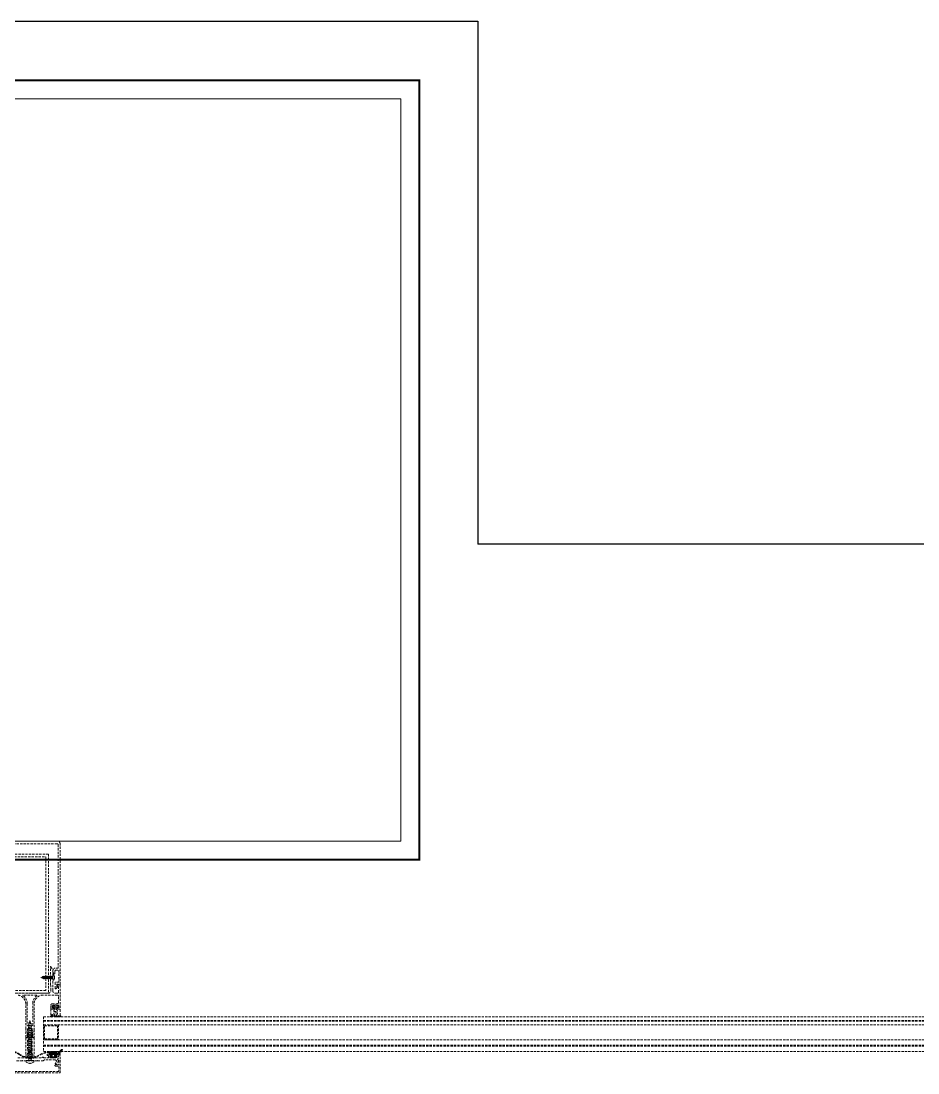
# Model space of a CAD drawing. Extents: x -1457 to 23780, y -2071 to 4205.
# Drawn here: x 7166.5 to 7263.3, y 320 to 433.4 of the extents above; entities that cross this region are included whole.
import ezdxf

# ---------------------------------------------------------------- set-up
doc = ezdxf.new("R2010")
doc.units = 0
doc.header["$MEASUREMENT"] = 0
doc.linetypes.add('HIDDEN', pattern=[0.375, 0.25, -0.125])
doc.layers.get('0').update_dxf_attribs({"color": 9, "lineweight": 9})
doc.layers.add('E-KABLO', color=7, linetype='Continuous', lineweight=30)
doc.layers.add('M-TEFRIS2-015', color=129, linetype='Continuous', lineweight=9)

# ---------------------------------------------------------------- blocks, each defined once
blk = doc.blocks.new('vid u')
at = {"lineweight": 5, "ltscale": 0.5}
for p, q in [((-18170.6, 6486.7), (-18169.6, 6487)), ((-18167.2, 6486), (-18170.6, 6486.7)), ((-18168.2, 6485.6), (-18170.6, 6486.7)), ((-18169, 6489), (-18169.6, 6487)), ((-18169.6, 6487), (-18167.2, 6486)), ((-18169, 6489), (-18168.5, 6486.6)), ((-18171.1, 6484.2), (-18170.1, 6484.5)), ((-18167.9, 6482.9), (-18171.1, 6484.2)), ((-18166.9, 6483.2), (-18171.1, 6484.2)), ((-18171.1, 6481.6), (-18170.1, 6482)), ((-18167.9, 6480.3), (-18171.1, 6481.6)), ((-18166.9, 6480.7), (-18171.1, 6481.6)), ((-18171.1, 6479.1), (-18170.1, 6479.4)), ((-18167.9, 6477.8), (-18171.1, 6479.1)), ((-18166.9, 6478.1), (-18171.1, 6479.1)), ((-18171.1, 6476.5), (-18170.1, 6476.9)), ((-18167.9, 6475.2), (-18171.1, 6476.5)), ((-18166.9, 6475.6), (-18171.1, 6476.5)), ((-18169.9, 6486.4), (-18170.1, 6485.9)), ((-18170.1, 6484.5), (-18170.1, 6485.8)), ((-18170.1, 6484.5), (-18166.9, 6483.2)), ((-18170.1, 6484.5), (-18166.9, 6483.2)), ((-18170.1, 6482), (-18170.1, 6483.8)), ((-18170.1, 6482), (-18166.9, 6480.7)), ((-18170.1, 6482), (-18166.9, 6480.7)), ((-18170.1, 6479.4), (-18170.1, 6481.2)), ((-18170.1, 6479.4), (-18166.9, 6478.1)), ((-18170.1, 6479.4), (-18166.9, 6478.1)), ((-18170.1, 6476.9), (-18170.1, 6478.7)), ((-18170.1, 6476.9), (-18166.9, 6475.6)), ((-18170.1, 6476.9), (-18166.9, 6475.6)), ((-18170.1, 6474.3), (-18170.1, 6476.1)), ((-18167.2, 6486), (-18168.2, 6485.6)), ((-18168.2, 6485.6), (-18167.9, 6485)), ((-18167.9, 6483.6), (-18167.9, 6484.9)), ((-18166.9, 6483.2), (-18167.9, 6482.9)), ((-18167.9, 6481.1), (-18167.9, 6482.9)), ((-18166.9, 6480.7), (-18167.9, 6480.3)), ((-18167.9, 6478.5), (-18167.9, 6480.3)), ((-18166.9, 6478.1), (-18167.9, 6477.8)), ((-18167.9, 6476), (-18167.9, 6477.8)), ((-18166.9, 6475.6), (-18167.9, 6475.2)), ((-18167.9, 6473.4), (-18167.9, 6475.2)), ((-18171.1, 6473.9), (-18170.1, 6474.3)), ((-18167.9, 6472.7), (-18171.1, 6473.9)), ((-18166.9, 6473), (-18171.1, 6473.9)), ((-18171.1, 6471.5), (-18170.1, 6471.9)), ((-18167.9, 6470.2), (-18171.1, 6471.5)), ((-18166.9, 6470.6), (-18171.1, 6471.5)), ((-18171.1, 6469.2), (-18170.1, 6469.6)), ((-18167.9, 6467.9), (-18171.1, 6469.2)), ((-18166.9, 6468.3), (-18171.1, 6469.2)), ((-18171.1, 6467), (-18170.1, 6467.3)), ((-18167.9, 6465.7), (-18171.1, 6467)), ((-18166.9, 6466.1), (-18171.1, 6467)), ((-18171.1, 6464.7), (-18170.1, 6465.1)), ((-18167.9, 6463.4), (-18171.1, 6464.7)), ((-18166.9, 6463.8), (-18171.1, 6464.7)), ((-18170.1, 6474.3), (-18166.9, 6473)), ((-18170.1, 6474.3), (-18166.9, 6473)), ((-18170.1, 6471.9), (-18170.1, 6473.5)), ((-18170.1, 6471.9), (-18166.9, 6470.6)), ((-18170.1, 6471.9), (-18166.9, 6470.6)), ((-18170.1, 6469.6), (-18170.1, 6471.1)), ((-18170.1, 6469.6), (-18166.9, 6468.3)), ((-18170.1, 6469.6), (-18166.9, 6468.3)), ((-18170.1, 6467.3), (-18170.1, 6468.9)), ((-18170.1, 6467.3), (-18166.9, 6466.1)), ((-18170.1, 6467.3), (-18166.9, 6466.1)), ((-18170.1, 6465.1), (-18170.1, 6466.6)), ((-18170.1, 6465.1), (-18166.9, 6463.8)), ((-18170.1, 6465.1), (-18166.9, 6463.8)), ((-18170.1, 6462.8), (-18170.1, 6464.4)), ((-18166.9, 6473), (-18167.9, 6472.7)), ((-18167.9, 6471), (-18167.9, 6472.7)), ((-18166.9, 6470.6), (-18167.9, 6470.2)), ((-18167.9, 6468.7), (-18167.9, 6470.2)), ((-18166.9, 6468.3), (-18167.9, 6467.9)), ((-18167.9, 6466.5), (-18167.9, 6467.9)), ((-18166.9, 6466.1), (-18167.9, 6465.7)), ((-18167.9, 6464.2), (-18167.9, 6465.7)), ((-18166.9, 6463.8), (-18167.9, 6463.4)), ((-18171.1, 6462.4), (-18170.1, 6462.8)), ((-18167.9, 6461.1), (-18171.1, 6462.4)), ((-18166.9, 6461.5), (-18171.1, 6462.4)), ((-18171.1, 6460.1), (-18170.1, 6460.5)), ((-18167.9, 6458.8), (-18171.1, 6460.1)), ((-18166.9, 6459.2), (-18171.1, 6460.1)), ((-18171.1, 6457.8), (-18170.1, 6458.2)), ((-18167.9, 6456.5), (-18171.1, 6457.8)), ((-18166.9, 6456.9), (-18171.1, 6457.8)), ((-18171.1, 6455.5), (-18170.1, 6455.9)), ((-18167.9, 6454.2), (-18171.1, 6455.5)), ((-18166.9, 6454.6), (-18171.1, 6455.5)), ((-18171.1, 6453.2), (-18170.1, 6453.6)), ((-18166.9, 6452.3), (-18171.1, 6453.2)), ((-18167.9, 6451.9), (-18171.1, 6453.2)), ((-18170.1, 6462.8), (-18166.9, 6461.5)), ((-18170.1, 6462.8), (-18166.9, 6461.5)), ((-18170.1, 6460.5), (-18170.1, 6462)), ((-18170.1, 6460.5), (-18166.9, 6459.2)), ((-18170.1, 6460.5), (-18166.9, 6459.2)), ((-18170.1, 6458.2), (-18170.1, 6459.7)), ((-18170.1, 6458.2), (-18166.9, 6456.9)), ((-18170.1, 6455.9), (-18170.1, 6457.4)), ((-18170.1, 6455.9), (-18166.9, 6454.6)), ((-18170.1, 6453.6), (-18170.1, 6455.1)), ((-18170.1, 6453.6), (-18166.9, 6452.3)), ((-18170.1, 6453.6), (-18166.9, 6452.3)), ((-18170.1, 6451.3), (-18170.1, 6452.8)), ((-18167.9, 6461.9), (-18167.9, 6463.4)), ((-18166.9, 6461.5), (-18167.9, 6461.1)), ((-18167.9, 6459.6), (-18167.9, 6461.1)), ((-18166.9, 6459.2), (-18167.9, 6458.8)), ((-18167.9, 6457.3), (-18167.9, 6458.8)), ((-18166.9, 6456.9), (-18167.9, 6456.5)), ((-18167.9, 6455), (-18167.9, 6456.5)), ((-18166.9, 6454.6), (-18167.9, 6454.2)), ((-18167.9, 6452.7), (-18167.9, 6454.2)), ((-18164.9, 6445.9), (-18173.1, 6445.9)), ((-18173.1, 6444.2), (-18173.1, 6445.9)), ((-18170.1, 6451.3), (-18171.1, 6450.9)), ((-18167.9, 6449.6), (-18171.1, 6450.9)), ((-18171.1, 6450.9), (-18166.9, 6450)), ((-18171.1, 6448.6), (-18170.1, 6449)), ((-18167.9, 6447.3), (-18171.1, 6448.6)), ((-18166.9, 6447.7), (-18171.1, 6448.6)), ((-18166.9, 6450), (-18170.1, 6451.3)), ((-18170.1, 6449), (-18170.1, 6450.5)), ((-18170.1, 6449), (-18166.9, 6447.7)), ((-18170.1, 6445.9), (-18170.1, 6448.2)), ((-18166.9, 6452.3), (-18167.9, 6451.9)), ((-18167.9, 6450.4), (-18167.9, 6451.9)), ((-18166.9, 6450), (-18167.9, 6449.6)), ((-18167.9, 6448.1), (-18167.9, 6449.6)), ((-18166.9, 6447.7), (-18167.9, 6447.3)), ((-18167.9, 6445.9), (-18167.9, 6447.3)), ((-18164.9, 6444.2), (-18164.9, 6445.9))]:
    blk.add_line(p, q, dxfattribs=at)
blk.add_lwpolyline([(-18169.6, 6442.8), (-18169.1, 6443.2), (-18168.9, 6443.2), (-18168.4, 6442.8)], dxfattribs=at)
for centre, radius, start, end in [((-18169.9, 6485.8), 0.2, 155.3251, 180), ((-18168.1, 6484.9), 0.2, 0, 19.1116), ((-18168.6, 6450.7), 7.89, 234.7573, 262.4905), ((-18169.5, 6450.7), 7.89, 277.5095, 305.2427)]:
    blk.add_arc(centre, radius, start, end, dxfattribs=at)
blk = doc.blocks.new('p-kolon_80x80')
blk.add_lwpolyline([(-40, -40), (40, -40), (40, 40), (-40, 40)], close=True)

msp = doc.modelspace()

# ---------------------------------------------------------------- hatches: boundary and pattern name
at = {"layer": 'M-TEFRIS2-015', "linetype": 'HIDDEN', "lineweight": 0}
h = msp.add_hatch(dxfattribs=at)
h.set_pattern_fill('LINE', color=256, scale=0.666667, angle=585, style=0)
h.set_pattern_definition([(45, (7113.41743, 201.40813), (-0.058925565, 0.058925565), [])])
edge = h.paths.add_edge_path()
edge.add_arc((7171.22, 321.98), 0.625, 117.2, 157.3388)
edge.add_arc((7170.5, 322.3), 0.162, 270.1027, 332.96, ccw=False)
edge.add_line((7170.5, 322.14), (7170.42, 322.14))
edge.add_line((7170.42, 322.14), (7170.41, 322.14))
edge.add_line((7170.41, 322.14), (7170.4, 322.14))
edge.add_line((7170.4, 322.14), (7170.39, 322.14))
edge.add_line((7170.39, 322.14), (7170.39, 322.14))
edge.add_line((7170.39, 322.14), (7170.38, 322.15))
edge.add_line((7170.38, 322.15), (7170.37, 322.15))
edge.add_line((7170.37, 322.15), (7170.37, 322.16))
edge.add_line((7170.37, 322.16), (7170.36, 322.16))
edge.add_line((7170.36, 322.16), (7170.36, 322.17))
edge.add_line((7170.36, 322.17), (7170.36, 322.19))
edge.add_line((7170.36, 322.19), (7170.36, 322.26))
edge.add_line((7170.36, 322.26), (7170.36, 322.27))
edge.add_line((7170.36, 322.27), (7170.36, 322.27))
edge.add_line((7170.36, 322.27), (7170.36, 322.27))
edge.add_line((7170.36, 322.27), (7170.36, 322.27))
edge.add_line((7170.36, 322.27), (7170.35, 322.28))
edge.add_line((7170.35, 322.28), (7170.35, 322.28))
edge.add_line((7170.35, 322.28), (7170.35, 322.28))
edge.add_line((7170.35, 322.28), (7170.34, 322.28))
edge.add_line((7170.34, 322.28), (7170.34, 322.28))
edge.add_line((7170.34, 322.28), (7170.26, 322.28))
edge.add_line((7170.26, 322.28), (7170.26, 322.28))
edge.add_line((7170.26, 322.28), (7170.25, 322.28))
edge.add_line((7170.25, 322.28), (7170.25, 322.28))
edge.add_line((7170.25, 322.28), (7170.25, 322.28))
edge.add_line((7170.25, 322.28), (7170.24, 322.28))
edge.add_line((7170.24, 322.28), (7170.24, 322.27))
edge.add_line((7170.24, 322.27), (7170.24, 322.27))
edge.add_line((7170.24, 322.27), (7170.24, 322.27))
edge.add_line((7170.24, 322.27), (7170.24, 322.26))
edge.add_line((7170.24, 322.26), (7170.24, 322.19))
edge.add_line((7170.24, 322.19), (7170.24, 322.18))
edge.add_line((7170.24, 322.18), (7170.24, 322.17))
edge.add_line((7170.24, 322.17), (7170.23, 322.16))
edge.add_line((7170.23, 322.16), (7170.23, 322.16))
edge.add_line((7170.23, 322.16), (7170.22, 322.15))
edge.add_line((7170.22, 322.15), (7170.22, 322.15))
edge.add_line((7170.22, 322.15), (7170.21, 322.14))
edge.add_line((7170.21, 322.14), (7170.2, 322.14))
edge.add_line((7170.2, 322.14), (7170.19, 322.14))
edge.add_line((7170.19, 322.14), (7170.18, 322.14))
edge.add_line((7170.18, 322.14), (7170.17, 322.14))
edge.add_line((7170.17, 322.14), (7170.17, 322.14))
edge.add_line((7170.17, 322.14), (7170.16, 322.15))
edge.add_line((7170.16, 322.15), (7170.15, 322.15))
edge.add_line((7170.15, 322.15), (7170.15, 322.16))
edge.add_line((7170.15, 322.16), (7170.14, 322.16))
edge.add_line((7170.14, 322.16), (7170.14, 322.17))
edge.add_line((7170.14, 322.17), (7170.14, 322.19))
edge.add_line((7170.14, 322.19), (7170.14, 322.26))
edge.add_line((7170.14, 322.26), (7170.14, 322.27))
edge.add_line((7170.14, 322.27), (7170.14, 322.27))
edge.add_line((7170.14, 322.27), (7170.14, 322.27))
edge.add_line((7170.14, 322.27), (7170.14, 322.27))
edge.add_line((7170.14, 322.27), (7170.13, 322.28))
edge.add_line((7170.13, 322.28), (7170.13, 322.28))
edge.add_line((7170.13, 322.28), (7170.13, 322.28))
edge.add_line((7170.13, 322.28), (7170.12, 322.28))
edge.add_line((7170.12, 322.28), (7170.12, 322.28))
edge.add_line((7170.12, 322.28), (7170.04, 322.28))
edge.add_line((7170.04, 322.28), (7170.04, 322.28))
edge.add_line((7170.04, 322.28), (7170.03, 322.28))
edge.add_line((7170.03, 322.28), (7170.03, 322.28))
edge.add_line((7170.03, 322.28), (7170.03, 322.28))
edge.add_line((7170.03, 322.28), (7170.02, 322.28))
edge.add_line((7170.02, 322.28), (7170.02, 322.27))
edge.add_line((7170.02, 322.27), (7170.02, 322.27))
edge.add_line((7170.02, 322.27), (7170.02, 322.27))
edge.add_line((7170.02, 322.27), (7170.02, 322.26))
edge.add_line((7170.02, 322.26), (7170.02, 322.19))
edge.add_line((7170.02, 322.19), (7170.02, 322.18))
edge.add_line((7170.02, 322.18), (7170.02, 322.17))
edge.add_line((7170.02, 322.17), (7170.01, 322.16))
edge.add_line((7170.01, 322.16), (7170.01, 322.16))
edge.add_line((7170.01, 322.16), (7170, 322.15))
edge.add_line((7170, 322.15), (7170, 322.15))
edge.add_line((7170, 322.15), (7169.99, 322.14))
edge.add_line((7169.99, 322.14), (7169.98, 322.14))
edge.add_line((7169.98, 322.14), (7169.97, 322.14))
edge.add_line((7169.97, 322.14), (7169.96, 322.14))
edge.add_line((7169.96, 322.14), (7169.95, 322.14))
edge.add_line((7169.95, 322.14), (7169.95, 322.14))
edge.add_line((7169.95, 322.14), (7169.94, 322.15))
edge.add_line((7169.94, 322.15), (7169.93, 322.15))
edge.add_line((7169.93, 322.15), (7169.93, 322.16))
edge.add_line((7169.93, 322.16), (7169.92, 322.16))
edge.add_line((7169.92, 322.16), (7169.92, 322.17))
edge.add_line((7169.92, 322.17), (7169.92, 322.19))
edge.add_line((7169.92, 322.19), (7169.92, 322.26))
edge.add_line((7169.92, 322.26), (7169.92, 322.27))
edge.add_line((7169.92, 322.27), (7169.92, 322.27))
edge.add_line((7169.92, 322.27), (7169.92, 322.27))
edge.add_line((7169.92, 322.27), (7169.92, 322.27))
edge.add_line((7169.92, 322.27), (7169.91, 322.28))
edge.add_line((7169.91, 322.28), (7169.91, 322.28))
edge.add_line((7169.91, 322.28), (7169.91, 322.28))
edge.add_line((7169.91, 322.28), (7169.9, 322.28))
edge.add_line((7169.9, 322.28), (7169.9, 322.28))
edge.add_line((7169.9, 322.28), (7169.82, 322.28))
edge.add_line((7169.82, 322.28), (7169.82, 322.28))
edge.add_line((7169.82, 322.28), (7169.81, 322.28))
edge.add_line((7169.81, 322.28), (7169.81, 322.28))
edge.add_line((7169.81, 322.28), (7169.81, 322.28))
edge.add_line((7169.81, 322.28), (7169.8, 322.28))
edge.add_line((7169.8, 322.28), (7169.8, 322.27))
edge.add_line((7169.8, 322.27), (7169.8, 322.27))
edge.add_line((7169.8, 322.27), (7169.8, 322.27))
edge.add_line((7169.8, 322.27), (7169.8, 322.26))
edge.add_line((7169.8, 322.26), (7169.8, 322.19))
edge.add_line((7169.8, 322.19), (7169.8, 322.18))
edge.add_line((7169.8, 322.18), (7169.8, 322.17))
edge.add_line((7169.8, 322.17), (7169.79, 322.16))
edge.add_line((7169.79, 322.16), (7169.79, 322.16))
edge.add_line((7169.79, 322.16), (7169.78, 322.15))
edge.add_line((7169.78, 322.15), (7169.78, 322.15))
edge.add_line((7169.78, 322.15), (7169.77, 322.14))
edge.add_line((7169.77, 322.14), (7169.76, 322.14))
edge.add_line((7169.76, 322.14), (7169.75, 322.14))
edge.add_line((7169.75, 322.14), (7169.74, 322.14))
edge.add_line((7169.74, 322.14), (7169.73, 322.14))
edge.add_line((7169.73, 322.14), (7169.73, 322.14))
edge.add_line((7169.73, 322.14), (7169.72, 322.15))
edge.add_line((7169.72, 322.15), (7169.71, 322.15))
edge.add_line((7169.71, 322.15), (7169.71, 322.16))
edge.add_line((7169.71, 322.16), (7169.7, 322.16))
edge.add_line((7169.7, 322.16), (7169.7, 322.17))
edge.add_line((7169.7, 322.17), (7169.7, 322.19))
edge.add_line((7169.7, 322.19), (7169.7, 322.26))
edge.add_line((7169.7, 322.26), (7169.7, 322.27))
edge.add_line((7169.7, 322.27), (7169.7, 322.27))
edge.add_line((7169.7, 322.27), (7169.7, 322.27))
edge.add_line((7169.7, 322.27), (7169.7, 322.27))
edge.add_line((7169.7, 322.27), (7169.69, 322.28))
edge.add_line((7169.69, 322.28), (7169.69, 322.28))
edge.add_line((7169.69, 322.28), (7169.69, 322.28))
edge.add_line((7169.69, 322.28), (7169.68, 322.28))
edge.add_line((7169.68, 322.28), (7169.68, 322.28))
edge.add_line((7169.68, 322.28), (7169.6, 322.28))
edge.add_line((7169.6, 322.28), (7169.6, 322.28))
edge.add_line((7169.6, 322.28), (7169.59, 322.28))
edge.add_line((7169.59, 322.28), (7169.59, 322.28))
edge.add_line((7169.59, 322.28), (7169.59, 322.28))
edge.add_line((7169.59, 322.28), (7169.58, 322.28))
edge.add_line((7169.58, 322.28), (7169.58, 322.27))
edge.add_line((7169.58, 322.27), (7169.58, 322.27))
edge.add_line((7169.58, 322.27), (7169.58, 322.27))
edge.add_line((7169.58, 322.27), (7169.58, 322.26))
edge.add_line((7169.58, 322.26), (7169.58, 322.01))
edge.add_arc((7169.61, 322.01), 0.03, 180, 270)
edge.add_line((7169.61, 321.98), (7169.79, 321.98))
edge.add_line((7169.79, 321.98), (7169.79, 321.81))
edge.add_line((7169.79, 321.81), (7169.72, 321.79))
edge.add_arc((7169.73, 321.74), 0.05, 104.5985, 212.0394)
edge.add_arc((7169.77, 321.77), 0.1, 212.0394, 243.6122)
edge.add_arc((7170.02, 322.27), 0.662, 243.6122, 296.3878)
edge.add_arc((7170.27, 321.77), 0.1, 296.3878, 327.9606)
edge.add_arc((7170.32, 321.74), 0.05, 327.9606, 435.4015)
edge.add_line((7170.33, 321.79), (7170.25, 321.81))
edge.add_line((7170.25, 321.81), (7170.25, 321.98))
edge.add_line((7170.25, 321.98), (7170.67, 321.98))
edge.add_arc((7170.67, 322.03), 0.05, 270, 346.8402)
edge.add_arc((7171.47, 321.88), 0.763, 128.6618, 169.1202, ccw=False)
edge.add_arc((7170.95, 322.49), 0.0486, 333.0293, 465.4317)
edge = h.paths.add_edge_path(flags=16)
edge.add_arc((7170.12, 321.78), 0.03, 280.824, 360)
edge.add_line((7170.15, 321.78), (7170.15, 321.95))
edge.add_arc((7170.12, 321.95), 0.03, 360, 450)
edge.add_line((7170.12, 321.98), (7169.92, 321.98))
edge.add_arc((7169.92, 321.95), 0.03, 90, 180)
edge.add_line((7169.89, 321.95), (7169.89, 321.78))
edge.add_arc((7169.92, 321.78), 0.03, 180, 259.176)
edge.add_arc((7170.02, 322.31), 0.562, 259.176, 280.824)

# ---------------------------------------------------------------- linework, layer by layer
at = {"layer": 'E-KABLO', "color": 6}
for p, q in [((7155.53, 433.4), (7215.82, 433.4)), ((7215.82, 433.4), (7215.82, 377.01)), ((7267.25, 377.01), (7215.82, 377.01))]:
    msp.add_line(p, q, dxfattribs=at)
at = {"layer": 'M-TEFRIS2-015', "linetype": 'HIDDEN', "lineweight": 0}
for p, q in [((7168.67, 330.29), (7168.68, 330.3)), ((7168.68, 330.28), (7168.67, 330.29)), ((7168.68, 330.3), (7168.86, 330.38)), ((7168.91, 330.19), (7168.68, 330.28)), ((7168.9, 330.39), (7168.81, 330.23)), ((7168.81, 330.23), (7168.86, 330.38)), ((7168.86, 330.38), (7168.88, 330.41)), ((7168.88, 330.41), (7168.86, 330.32)), ((7168.86, 330.32), (7168.87, 330.34)), ((7168.87, 330.34), (7168.89, 330.41)), ((7168.88, 330.41), (7168.89, 330.41)), ((7168.89, 330.41), (7168.9, 330.39)), ((7168.9, 330.39), (7168.94, 330.41)), ((7168.91, 330.18), (7168.96, 330.41)), ((7168.91, 330.18), (7168.91, 330.19)), ((7168.93, 330.15), (7168.91, 330.18)), ((7168.98, 330.44), (7168.93, 330.15)), ((7168.94, 330.15), (7168.93, 330.15)), ((7168.94, 330.15), (7168.99, 330.44)), ((7168.94, 330.41), (7168.96, 330.41)), ((7168.96, 330.18), (7168.94, 330.15)), ((7168.96, 330.41), (7168.98, 330.44)), ((7169.01, 330.18), (7168.96, 330.18)), ((7168.98, 330.44), (7168.99, 330.44)), ((7168.99, 330.44), (7169.01, 330.41)), ((7169.01, 330.18), (7169.05, 330.41)), ((7169.01, 330.41), (7169.05, 330.41)), ((7169.03, 330.15), (7169.01, 330.18)), ((7169.03, 330.15), (7169.08, 330.44)), ((7169.07, 330.44), (7169.03, 330.15)), ((7169.05, 330.18), (7169.03, 330.15)), ((7169.05, 330.18), (7169.03, 330.15)), ((7169.03, 330.15), (7169.03, 330.15)), ((7169.05, 330.41), (7169.07, 330.44)), ((7169.1, 330.41), (7169.05, 330.18)), ((7169.1, 330.18), (7169.05, 330.18)), ((7169.08, 330.44), (7169.07, 330.44)), ((7169.08, 330.44), (7169.1, 330.41)), ((7169.1, 330.18), (7169.15, 330.41)), ((7169.1, 330.41), (7169.15, 330.41)), ((7169.12, 330.15), (7169.1, 330.18)), ((7169.17, 330.44), (7169.12, 330.15)), ((7169.13, 330.15), (7169.12, 330.15)), ((7169.13, 330.15), (7169.18, 330.44)), ((7169.15, 330.18), (7169.13, 330.15)), ((7169.15, 330.18), (7169.13, 330.15)), ((7169.15, 330.41), (7169.17, 330.44)), ((7169.2, 330.41), (7169.15, 330.18)), ((7169.2, 330.18), (7169.15, 330.18)), ((7169.18, 330.44), (7169.17, 330.44)), ((7169.18, 330.44), (7169.2, 330.41)), ((7169.25, 330.41), (7169.2, 330.41)), ((7169.2, 330.18), (7169.25, 330.41)), ((7169.22, 330.15), (7169.2, 330.18)), ((7169.27, 330.44), (7169.22, 330.15)), ((7169.23, 330.15), (7169.22, 330.15)), ((7169.23, 330.15), (7169.28, 330.44)), ((7169.25, 330.18), (7169.23, 330.15)), ((7169.25, 330.18), (7169.23, 330.15)), ((7169.25, 330.41), (7169.27, 330.44)), ((7169.3, 330.41), (7169.25, 330.18)), ((7169.25, 330.18), (7169.3, 330.18)), ((7169.28, 330.44), (7169.27, 330.44)), ((7169.28, 330.44), (7169.3, 330.41)), ((7169.3, 330.18), (7169.34, 330.41)), ((7169.3, 330.41), (7169.34, 330.41)), ((7169.32, 330.15), (7169.3, 330.18)), ((7169.32, 330.15), (7169.37, 330.44)), ((7169.36, 330.44), (7169.32, 330.15)), ((7169.34, 330.18), (7169.32, 330.15)), ((7169.34, 330.18), (7169.32, 330.15)), ((7169.32, 330.15), (7169.32, 330.15)), ((7169.34, 330.41), (7169.36, 330.44)), ((7169.39, 330.41), (7169.34, 330.18)), ((7169.39, 330.18), (7169.34, 330.18)), ((7169.36, 330.44), (7169.37, 330.44)), ((7169.37, 330.44), (7169.39, 330.41)), ((7169.39, 330.41), (7169.44, 330.41)), ((7169.39, 330.18), (7169.44, 330.41)), ((7169.41, 330.15), (7169.39, 330.18)), ((7169.46, 330.44), (7169.41, 330.15)), ((7169.42, 330.15), (7169.41, 330.15)), ((7169.42, 330.15), (7169.47, 330.44)), ((7169.44, 330.18), (7169.42, 330.15)), ((7169.44, 330.18), (7169.42, 330.15)), ((7169.44, 330.41), (7169.46, 330.44)), ((7169.49, 330.41), (7169.44, 330.18)), ((7169.49, 330.18), (7169.44, 330.18)), ((7169.49, 330.18), (7169.44, 330.18)), ((7169.47, 330.44), (7169.46, 330.44)), ((7169.47, 330.44), (7169.49, 330.41)), ((7169.68, 330.41), (7169.49, 330.41)), ((7169.49, 330.18), (7169.54, 330.41)), ((7169.51, 330.15), (7169.49, 330.18)), ((7169.56, 330.44), (7169.51, 330.15)), ((7169.52, 330.15), (7169.51, 330.15)), ((7169.52, 330.15), (7169.57, 330.44)), ((7169.54, 330.18), (7169.52, 330.15)), ((7169.54, 330.18), (7169.52, 330.15)), ((7169.54, 330.41), (7169.56, 330.44)), ((7169.59, 330.41), (7169.54, 330.18)), ((7169.54, 330.18), (7169.73, 330.18)), ((7169.59, 330.18), (7169.54, 330.18)), ((7169.59, 330.18), (7169.54, 330.18)), ((7169.56, 330.44), (7169.57, 330.44)), ((7169.57, 330.44), (7169.59, 330.41)), ((7169.59, 330.18), (7169.63, 330.41)), ((7169.59, 330.41), (7169.63, 330.41)), ((7169.61, 330.15), (7169.59, 330.18)), ((7169.65, 330.44), (7169.61, 330.15)), ((7169.61, 330.15), (7169.66, 330.44)), ((7169.63, 330.18), (7169.61, 330.15)), ((7169.63, 330.18), (7169.61, 330.15)), ((7169.61, 330.15), (7169.61, 330.15)), ((7169.63, 330.41), (7169.65, 330.44)), ((7169.68, 330.41), (7169.63, 330.18)), ((7169.68, 330.18), (7169.63, 330.18)), ((7169.68, 330.18), (7169.63, 330.18)), ((7169.65, 330.44), (7169.66, 330.44)), ((7169.66, 330.44), (7169.68, 330.41)), ((7169.68, 330.18), (7169.73, 330.41)), ((7169.68, 330.41), (7169.73, 330.41)), ((7169.7, 330.15), (7169.68, 330.18)), ((7169.75, 330.44), (7169.7, 330.15)), ((7169.71, 330.15), (7169.7, 330.15)), ((7169.71, 330.15), (7169.76, 330.44)), ((7169.73, 330.18), (7169.71, 330.15)), ((7169.73, 330.18), (7169.71, 330.15)), ((7169.73, 330.41), (7169.75, 330.44)), ((7169.78, 330.41), (7169.73, 330.18)), ((7169.78, 330.18), (7169.73, 330.18)), ((7169.75, 330.44), (7169.76, 330.44)), ((7169.76, 330.44), (7169.78, 330.41)), ((7169.78, 330.41), (7169.83, 330.41)), ((7169.78, 330.18), (7169.83, 330.41)), ((7169.8, 330.15), (7169.78, 330.18)), ((7169.85, 330.44), (7169.8, 330.15)), ((7169.81, 330.15), (7169.8, 330.15)), ((7169.81, 330.15), (7169.85, 330.44)), ((7169.83, 330.18), (7169.81, 330.15)), ((7169.83, 330.18), (7169.81, 330.15)), ((7169.83, 330.41), (7169.85, 330.44)), ((7169.87, 330.41), (7169.83, 330.18)), ((7169.83, 330.18), (7169.87, 330.18)), ((7169.85, 330.44), (7169.85, 330.44)), ((7169.85, 330.44), (7169.87, 330.41)), ((7169.87, 330.41), (7169.92, 330.41)), ((7169.87, 330.18), (7169.92, 330.41)), ((7169.89, 330.15), (7169.87, 330.18)), ((7169.94, 330.44), (7169.89, 330.15)), ((7169.9, 330.15), (7169.89, 330.15)), ((7169.9, 330.15), (7169.95, 330.44)), ((7169.92, 330.18), (7169.9, 330.15)), ((7169.92, 330.18), (7169.9, 330.15)), ((7169.92, 330.41), (7169.94, 330.44)), ((7169.95, 330.31), (7169.92, 330.18)), ((7169.92, 330.18), (7169.95, 330.18)), ((7169.94, 330.44), (7169.95, 330.44)), ((7170.06, 330.57), (7169.95, 330.57)), ((7169.95, 330.02), (7169.95, 330.57)), ((7170.06, 330.02), (7169.95, 330.02)), ((7168.97, 326.05), (7168.97, 322.3)), ((7168.97, 326.05), (7230.2, 326.05)), ((7168.97, 325.65), (7230.2, 325.65)), ((7168.97, 325.58), (7230.2, 325.58)), ((7399.36, 326.05), (7230.2, 326.05)), ((7399.36, 325.65), (7230.2, 325.65)), ((7399.36, 325.58), (7230.2, 325.58)), ((7168.97, 325.18), (7230.2, 325.18)), ((7399.36, 325.18), (7230.2, 325.18)), ((7167.05, 323.74), (7167.05, 321.65)), ((7167.17, 323.79), (7167.1, 323.79)), ((7167.22, 324.08), (7167.22, 324.03)), ((7167.22, 324.03), (7167.27, 324.03)), ((7167.25, 323.54), (7167.25, 322.41)), ((7167.27, 324.03), (7167.27, 323.89)), ((7167.7, 323.59), (7167.3, 323.59)), ((7167.37, 324.18), (7167.32, 324.18)), ((7167.42, 323.79), (7167.42, 324.13)), ((7167.58, 323.79), (7167.42, 323.79)), ((7167.58, 324.13), (7167.58, 323.79)), ((7167.68, 324.18), (7167.63, 324.18)), ((7167.73, 323.89), (7167.73, 324.03)), ((7167.73, 324.03), (7167.78, 324.03)), ((7167.75, 322.41), (7167.75, 323.54)), ((7167.78, 324.03), (7167.78, 324.08)), ((7167.9, 323.79), (7167.83, 323.79)), ((7167.95, 321.65), (7167.95, 323.74)), ((7168.97, 323.58), (7230.2, 323.58)), ((7399.36, 323.58), (7230.2, 323.58)), ((7167.25, 322.08), (7167.25, 322.13)), ((7167.28, 322.16), (7167.72, 322.16)), ((7167.3, 322.36), (7167.7, 322.36)), ((7167.75, 322.13), (7167.75, 322.08)), ((7168.97, 322.98), (7230.2, 322.98)), ((7168.97, 322.9), (7230.2, 322.9)), ((7168.97, 322.3), (7230.2, 322.3)), ((7399.36, 322.98), (7230.2, 322.98)), ((7399.36, 322.9), (7230.2, 322.9)), ((7399.36, 322.3), (7230.2, 322.3)), ((7167.1, 321.6), (7167.13, 321.6)), ((7167.16, 321.61), (7167.24, 321.68)), ((7167.19, 322), (7167.24, 322.04)), ((7167.19, 321.83), (7167.19, 322)), ((7167.25, 321.8), (7167.22, 321.8)), ((7167.25, 321.72), (7167.25, 321.8)), ((7167.78, 321.8), (7167.75, 321.8)), ((7167.75, 321.8), (7167.75, 321.72)), ((7167.75, 321.78), (7167.77, 321.8)), ((7167.76, 322.04), (7167.81, 322)), ((7167.76, 321.68), (7167.84, 321.61)), ((7167.81, 322), (7167.81, 321.83)), ((7167.87, 321.6), (7167.9, 321.6))]:
    msp.add_line(p, q, dxfattribs=at)
at = {"layer": 'M-TEFRIS2-015', "linetype": 'HIDDEN', "lineweight": 0, "const_width": 0.2}
msp.add_lwpolyline([(7125.5, 343), (7209.5, 343), (7209.5, 427), (7125.5, 427)], close=True, dxfattribs=at)
at = {"layer": 'M-TEFRIS2-015', "linetype": 'HIDDEN', "lineweight": 0}
for points in [[(7164.55, 344.7), (7170.45, 344.7), (7170.45, 344.7, -0.414214), (7170.55, 344.6), (7170.55, 331.29), (7170.14, 331.29, 0.267949), (7170.12, 331.28), (7169.97, 331.03, 0.131652), (7169.97, 331.01), (7169.97, 330.88, 0.131652), (7169.97, 330.87), (7170.08, 330.69, 0.267949), (7170.1, 330.67), (7170.14, 330.67, 0.414214), (7170.17, 330.7), (7170.17, 330.97), (7170.24, 331.09), (7170.6, 331.09), (7170.6, 329.79), (7170.25, 329.79, 0.414214), (7170.2, 329.74), (7170.2, 329.11, 0.650971), (7170.28, 329.08), (7170.45, 329.23, 0.508142), (7170.44, 329.28), (7170.38, 329.31), (7170.38, 329.59), (7170.55, 329.59, 0.432363), (7170.65, 329.5), (7170.72, 329.5, 0.477393), (7170.75, 329.52), (7170.75, 344.7, 0.414214), (7170.45, 345), (7170.45, 345), (7164.55, 345, 0.414214)], [(7165.55, 328.59), (7167.5, 328.59), (7169.45, 328.59, 0.414214), (7169.75, 328.89), (7169.75, 329.39), (7169.7, 329.5), (7169.7, 331.43, -0.767327), (7169.76, 331.45), (7169.95, 331.11), (7169.95, 330.32), (7169.92, 330.29), (7169.95, 330.26), (7169.95, 328.89, 0.414214), (7170.25, 328.59), (7170.47, 328.59, 0.414214), (7170.57, 328.69), (7170.57, 329.34), (7170.43, 329.34, -0.414214), (7170.4, 329.37), (7170.4, 329.39, -0.414214), (7170.5, 329.49), (7170.72, 329.49, -0.414214), (7170.75, 329.46), (7170.75, 328.39), (7170.75, 326.92, -0.414214), (7170.72, 326.89), (7170.55, 326.89, -0.414214), (7170.45, 326.99), (7170.45, 327.01), (7170.6, 327.01), (7170.6, 327.31), (7170.28, 327.31), (7170.25, 327.34), (7170.22, 327.31), (7169.9, 327.31), (7169.9, 327.01), (7170.05, 327.01), (7170.05, 326.99, -0.414214), (7169.95, 326.89), (7169.85, 326.89, -0.414214), (7169.75, 326.99), (7169.75, 327.31, -0.414214), (7169.91, 327.47), (7170.47, 327.47, 0.414214), (7170.57, 327.57), (7170.57, 328.29, 0.414214), (7170.47, 328.39), (7168.9, 328.39, 0.414214), (7167.95, 327.44), (7167.95, 324.76), (7167.92, 324.73), (7167.95, 324.7), (7167.95, 323.84, -0.414214), (7167.9, 323.79), (7167.87, 323.79, -0.198912), (7167.84, 323.81), (7167.76, 323.88, -0.198912), (7167.75, 323.92), (7167.75, 323.99), (7167.78, 323.99, 0.414214), (7167.81, 324.02), (7167.81, 324.19), (7167.76, 324.24, -0.198912), (7167.75, 324.28), (7167.75, 324.35), (7167.78, 324.35, 0.414214), (7167.81, 324.38), (7167.81, 324.55), (7167.76, 324.6, -0.198912), (7167.75, 324.64), (7167.75, 324.76, 0.414214), (7167.72, 324.79), (7167.5, 324.79), (7167.28, 324.79, 0.414214), (7167.25, 324.76), (7167.25, 324.64, -0.198912), (7167.24, 324.6), (7167.19, 324.55), (7167.19, 324.38, 0.414214), (7167.22, 324.35), (7167.25, 324.35), (7167.25, 324.28, -0.198912), (7167.24, 324.24), (7167.19, 324.19), (7167.19, 324.02, 0.414214), (7167.22, 323.99), (7167.25, 323.99), (7167.25, 323.92, -0.198912), (7167.24, 323.88), (7167.16, 323.81, -0.198912), (7167.13, 323.79), (7167.1, 323.79, -0.414214), (7167.05, 323.84), (7167.05, 324.7), (7167.08, 324.73), (7167.05, 324.76), (7167.05, 327.44, 0.414214), (7166.1, 328.39)], [(7170.75, 322.3), (7170.75, 322.25), (7169.95, 322.25, 0.10228), (7168.66, 321.98, -0.152313), (7167.5, 321.62, -0.152313), (7166.34, 321.98, 0.159108), (7165.66, 322.25), (7164.48, 322.25), (7164.48, 322.3), (7165.66, 322.3, -0.158967), (7166.37, 322.02, 0.152054), (7167.5, 321.67, 0.152944), (7168.63, 322.02, -0.10266), (7169.95, 322.3), (7170.75, 322.3)], [(7166.2, 321.62), (7168.8, 321.62), (7168.8, 321.69, -0.414214), (7168.83, 321.72), (7168.92, 321.72, -0.414214), (7168.95, 321.69), (7168.95, 321.62), (7169.5, 321.62), (7169.5, 321.87), (7169.38, 321.87, -0.414214), (7169.35, 321.9), (7169.35, 321.97, -0.414214), (7169.4, 322.02), (7169.75, 322.02, -0.414214), (7169.8, 321.97), (7169.8, 321.9, -0.414214), (7169.77, 321.87), (7169.65, 321.87), (7169.65, 321.62), (7170.38, 321.62), (7170.45, 321.87), (7170.33, 321.87, -0.414214), (7170.3, 321.9), (7170.3, 321.97, -0.414214), (7170.35, 322.02), (7170.55, 322.02, -0.493145), (7170.62, 321.93), (7170.48, 321.43), (7170.57, 321.38, -0.414214), (7170.59, 321.34), (7170.37, 320.96, -1), (7170.24, 321.04), (7170.4, 321.32), (7170.21, 321.42), (7169.05, 321.42), (7168.96, 321.33, -0.198912), (7168.94, 321.32), (7168.33, 321.32), (7168.3, 321.35), (7168.27, 321.32), (7167.5, 321.32), (7166.73, 321.32), (7166.7, 321.35), (7166.67, 321.32), (7166.06, 321.32, -0.198912)]]:
    msp.add_lwpolyline(points, format="xyb", dxfattribs=at)
for points in [[(7165.5, 343.59), (7169.5, 343.59), (7169.5, 328.59), (7165.5, 328.59)], [(7165.8, 343.29), (7169.2, 343.29), (7169.2, 328.89), (7165.8, 328.89)], [(7168.97, 323.58), (7168.97, 325.18), (7170.57, 325.18), (7170.57, 323.58)], [(7169.07, 323.68), (7169.07, 325.08), (7170.47, 325.08), (7170.47, 323.68)]]:
    msp.add_lwpolyline(points, close=True, dxfattribs=at)
for points in [[(7169.01, 330.41), (7168.96, 330.18)], [(7170.15, 330.33), (7170.13, 330.3), (7170.13, 330.29), (7170.15, 330.26)]]:
    msp.add_lwpolyline(points, dxfattribs=at)
for points in [[(7167.76, 325.09, 0.414214), (7167.79, 325.12), (7167.79, 327.44, -0.239182), (7168.24, 328.34, 0.725247), (7168.23, 328.39), (7167.5, 328.39), (7166.77, 328.39, 0.725247), (7166.76, 328.34, -0.239182), (7167.21, 327.44), (7167.21, 325.12, 0.414214), (7167.24, 325.09), (7167.5, 325.09)], [(7170.54, 326.88, -0.414214), (7170.44, 326.98), (7170.44, 327.04), (7170.56, 327.04), (7170.56, 327.14, 0.333333), (7169.96, 327.14), (7169.96, 327.04), (7170.08, 327.04), (7170.08, 326.98, -0.414214), (7169.98, 326.88), (7169.76, 326.88), (7169.76, 326.23), (7169.8, 326.23, 0.307685), (7169.86, 326.27, -1.128702), (7169.92, 326.24, -0.201212), (7169.76, 326.13, 0.978531), (7169.76, 326.03, 0.1613), (7169.96, 326.15, -0.307572), (7169.99, 326.15), (7170.18, 326.04, 0.8391), (7170.2, 326.06), (7170.12, 326.15, -0.8391), (7170.14, 326.18), (7170.4, 326.04, 0.8391), (7170.42, 326.06), (7170.34, 326.15, -0.8391), (7170.36, 326.18), (7170.62, 326.04, 0.8391), (7170.64, 326.06), (7170.56, 326.15, -0.8391), (7170.58, 326.18), (7170.84, 326.04, 0.8391), (7170.86, 326.06), (7170.78, 326.15, -0.176327), (7170.76, 326.21), (7170.76, 326.88)], [(7170.34, 326.88), (7170.34, 327.11, 0.375047), (7170.31, 327.14, 0.067879), (7170.2, 327.14, 0.375047), (7170.18, 327.11), (7170.18, 326.88, -0.298217), (7170.12, 326.79, 0.298217), (7170.06, 326.7), (7170.06, 326.67, 0.414214), (7170.09, 326.64), (7170.43, 326.64, 0.414214), (7170.46, 326.67), (7170.46, 326.7, 0.298217), (7170.4, 326.79, -0.298217)], [(7170.06, 326.46), (7170.06, 326.43, 1), (7170.46, 326.43), (7170.46, 326.46, 0.414214), (7170.43, 326.49), (7170.09, 326.49, 0.414214)], [(7170.94, 322.54, 0.176952), (7170.65, 322.22, -0.281357), (7170.5, 322.14), (7170.42, 322.14), (7170.41, 322.14), (7170.4, 322.14), (7170.39, 322.14), (7170.39, 322.14), (7170.38, 322.15), (7170.37, 322.15), (7170.37, 322.16), (7170.36, 322.16), (7170.36, 322.17), (7170.36, 322.19), (7170.36, 322.26), (7170.36, 322.27), (7170.36, 322.27), (7170.36, 322.27), (7170.36, 322.27), (7170.35, 322.28), (7170.35, 322.28), (7170.35, 322.28), (7170.34, 322.28), (7170.34, 322.28), (7170.26, 322.28), (7170.26, 322.28), (7170.25, 322.28), (7170.25, 322.28), (7170.25, 322.28), (7170.24, 322.28), (7170.24, 322.27), (7170.24, 322.27), (7170.24, 322.27), (7170.24, 322.26), (7170.24, 322.19), (7170.24, 322.18), (7170.24, 322.17), (7170.23, 322.16), (7170.23, 322.16), (7170.22, 322.15), (7170.22, 322.15), (7170.21, 322.14), (7170.2, 322.14), (7170.19, 322.14), (7170.18, 322.14), (7170.17, 322.14), (7170.17, 322.14), (7170.16, 322.15), (7170.15, 322.15), (7170.15, 322.16), (7170.14, 322.16), (7170.14, 322.17), (7170.14, 322.19), (7170.14, 322.26), (7170.14, 322.27), (7170.14, 322.27), (7170.14, 322.27), (7170.14, 322.27), (7170.13, 322.28), (7170.13, 322.28), (7170.13, 322.28), (7170.12, 322.28), (7170.12, 322.28), (7170.04, 322.28), (7170.04, 322.28), (7170.03, 322.28), (7170.03, 322.28), (7170.03, 322.28), (7170.02, 322.28), (7170.02, 322.27), (7170.02, 322.27), (7170.02, 322.27), (7170.02, 322.26), (7170.02, 322.19), (7170.02, 322.18), (7170.02, 322.17), (7170.01, 322.16), (7170.01, 322.16), (7170, 322.15), (7170, 322.15), (7169.99, 322.14), (7169.98, 322.14), (7169.97, 322.14), (7169.96, 322.14), (7169.95, 322.14), (7169.95, 322.14), (7169.94, 322.15), (7169.93, 322.15), (7169.93, 322.16), (7169.92, 322.16), (7169.92, 322.17), (7169.92, 322.19), (7169.92, 322.26), (7169.92, 322.27), (7169.92, 322.27), (7169.92, 322.27), (7169.92, 322.27), (7169.91, 322.28), (7169.91, 322.28), (7169.91, 322.28), (7169.9, 322.28), (7169.9, 322.28), (7169.82, 322.28), (7169.82, 322.28), (7169.81, 322.28), (7169.81, 322.28), (7169.81, 322.28), (7169.8, 322.28), (7169.8, 322.27), (7169.8, 322.27), (7169.8, 322.27), (7169.8, 322.26), (7169.8, 322.19), (7169.8, 322.18), (7169.8, 322.17), (7169.79, 322.16), (7169.79, 322.16), (7169.78, 322.15), (7169.78, 322.15), (7169.77, 322.14), (7169.76, 322.14), (7169.75, 322.14), (7169.74, 322.14), (7169.73, 322.14), (7169.73, 322.14), (7169.72, 322.15), (7169.71, 322.15), (7169.71, 322.16), (7169.7, 322.16), (7169.7, 322.17), (7169.7, 322.19), (7169.7, 322.26), (7169.7, 322.27), (7169.7, 322.27), (7169.7, 322.27), (7169.7, 322.27), (7169.69, 322.28), (7169.69, 322.28), (7169.69, 322.28), (7169.68, 322.28), (7169.68, 322.28), (7169.6, 322.28), (7169.6, 322.28), (7169.59, 322.28), (7169.59, 322.28), (7169.59, 322.28), (7169.58, 322.28), (7169.58, 322.27), (7169.58, 322.27), (7169.58, 322.27), (7169.58, 322.26), (7169.58, 322.01, 0.414214), (7169.61, 321.98), (7169.79, 321.98), (7169.79, 321.81), (7169.72, 321.79, 0.506456), (7169.69, 321.72, 0.13864), (7169.73, 321.68, 0.234436), (7170.32, 321.68, 0.13864), (7170.36, 321.72, 0.506456), (7170.33, 321.79), (7170.25, 321.81), (7170.25, 321.98), (7170.67, 321.98, 0.348434), (7170.72, 322.02, -0.17839), (7170.99, 322.47, 0.651907)], [(7164.4, 320.15), (7164.4, 320.72), (7164.72, 320.72, 1), (7164.72, 320.87), (7164.4, 320.87), (7164.4, 321.35), (7164.48, 321.4, 0.339454), (7164.5, 321.43), (7164.36, 321.96, 0.876976), (7164.25, 321.95), (7164.25, 320), (7170.75, 320), (7170.75, 321.95, 0.876976), (7170.64, 321.96), (7170.5, 321.43, 0.339454), (7170.51, 321.4), (7170.6, 321.35), (7170.6, 320.87), (7170.27, 320.87, 1), (7170.27, 320.72), (7170.6, 320.72), (7170.6, 320.15)], [(7170.13, 321.75, 0.359904), (7170.15, 321.78), (7170.15, 321.95, 0.414214), (7170.12, 321.98), (7169.92, 321.98, 0.414214), (7169.89, 321.95), (7169.89, 321.78, 0.359904), (7169.92, 321.75, 0.094739)], [(7170.13, 321.75, 0.359904), (7170.15, 321.78), (7170.15, 321.95, 0.414214), (7170.12, 321.98), (7169.92, 321.98, 0.414214), (7169.89, 321.95), (7169.89, 321.78, 0.359904), (7169.92, 321.75, 0.094739)]]:
    msp.add_lwpolyline(points, format="xyb", close=True, dxfattribs=at)
for centre, radius, start, end in [((7169.63, 330.27), 0.521, 7.5095, 35.2427), ((7169.63, 330.32), 0.521, 324.7573, 352.4905), ((7167.1, 323.74), 0.05, 90, 180), ((7167.17, 323.89), 0.1, 270, 360), ((7167.32, 324.08), 0.1, 90, 180), ((7167.3, 323.54), 0.05, 90, 180), ((7167.37, 324.13), 0.05, 0, 90), ((7167.63, 324.13), 0.05, 90, 180), ((7167.68, 324.08), 0.1, 360, 90), ((7167.7, 323.54), 0.05, 0, 90), ((7167.83, 323.89), 0.1, 180, 270), ((7167.9, 323.74), 0.05, 0, 90), ((7167.2, 322.08), 0.05, 315, 360), ((7167.3, 322.41), 0.05, 180, 270), ((7167.28, 322.13), 0.03, 90, 180), ((7167.7, 322.41), 0.05, 270, 0), ((7167.72, 322.13), 0.03, 0, 90), ((7167.8, 322.08), 0.05, 180, 225), ((7167.1, 321.65), 0.05, 180, 270), ((7167.13, 321.65), 0.05, 270, 315), ((7167.22, 321.83), 0.03, 180, 270), ((7167.2, 321.72), 0.05, 315, 360), ((7167.8, 321.72), 0.05, 180, 225), ((7167.78, 321.83), 0.03, 270, 0), ((7167.87, 321.65), 0.05, 225, 270), ((7167.9, 321.65), 0.05, 270, 0)]:
    msp.add_arc(centre, radius, start, end, dxfattribs=at)

# ---------------------------------------------------------------- block references
msp.add_blockref('p-kolon_80x80', (7167.5, 385), dxfattribs=at)
at = {"layer": 'M-TEFRIS2-015', "linetype": 'HIDDEN', "lineweight": 0, "xscale": 0.0999999999985448, "yscale": 0.0999999999985448, "zscale": 0.0999999999985448}
msp.add_blockref('vid u', (8984.4, -323.26), dxfattribs=at)

doc.saveas('drawing.dxf')
